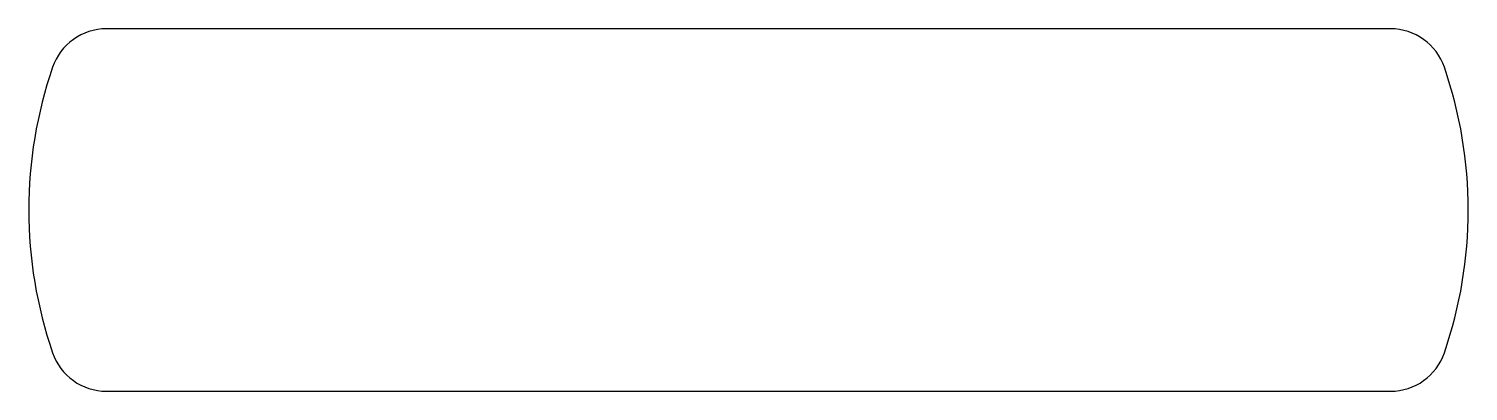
# Model space of a CAD drawing. Extents: x 62 to 340, y 225 to 295.
import ezdxf

# ---------------------------------------------------------------- set-up
doc = ezdxf.new("R2010")
doc.units = 0
doc.header["$LTSCALE"] = 0.5
doc.header["$MEASUREMENT"] = 0
doc.layers.get('0').update_dxf_attribs({"linetype": 'CONTINUOUS', "true_color": 0xffffff})

msp = doc.modelspace()

# ---------------------------------------------------------------- linework, layer by layer
at = {"color": 1, "linetype": 'CONTINUOUS', "true_color": 0xff0000}
for p, q in [((324.85, 294.93), (76.85, 294.93)), ((76.85, 224.93), (324.85, 224.93))]:
    msp.add_line(p, q, dxfattribs=at)
for centre, radius, start, end in [((76.85, 283.93), 11, 90, 161.0754), ((324.85, 283.93), 11, 18.9246, 90), ((146.85, 259.93), 85, 161.0754, 198.9246), ((254.85, 259.93), 85, 341.0754, 18.9246), ((76.85, 235.93), 11, 198.9246, 270), ((324.85, 235.93), 11, 270, 341.0754)]:
    msp.add_arc(centre, radius, start, end, dxfattribs=at)

doc.saveas('drawing.dxf')
